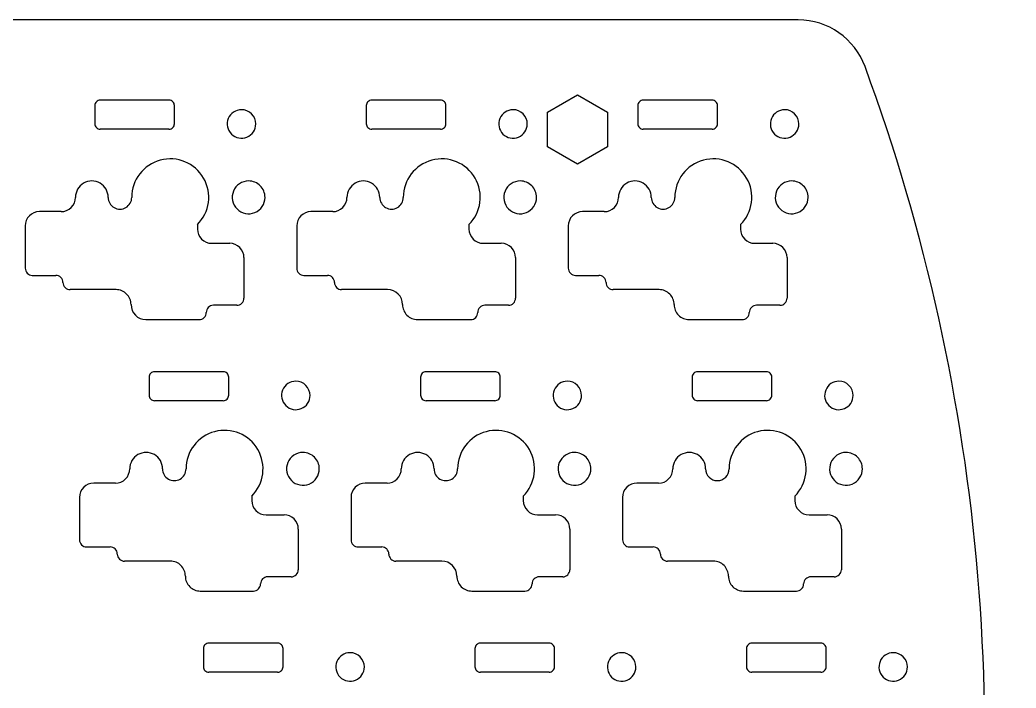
# Model space of a CAD drawing. Header units: millimetres. Extents: x -2 to 277, y 0 to 103.
# Drawn here: x 206.7 to 276.6, y 56.1 to 103 of the extents above; entities that cross this region are included whole.
import ezdxf

# ---------------------------------------------------------------- set-up
doc = ezdxf.new("R2010")
doc.units = ezdxf.units.MM
doc.layers.get('0').update_dxf_attribs({"linetype": 'CONTINUOUS'})

msp = doc.modelspace()

# ---------------------------------------------------------------- linework, layer by layer
at = {"color": 1}
for points in [[(261.2972, 102.9982), (13.1728, 102.9982)], [(217.158, 97.3638), (212.332, 97.3638)], [(236.208, 97.3638), (231.382, 97.3638)], [(243.7189, 96.5228), (245.82, 97.7353)], [(245.82, 97.7353), (247.9211, 96.5228)], [(255.258, 97.3638), (250.432, 97.3638)], [(211.951, 96.9828), (211.951, 95.7128)], [(217.539, 95.7128), (217.539, 96.9828)], [(231.001, 96.9828), (231.001, 95.7128)], [(236.589, 95.7128), (236.589, 96.9828)], [(245.82, 92.8853), (243.7189, 94.0978), (243.7189, 96.5228)], [(247.9211, 96.5228), (247.9211, 94.0978)], [(250.051, 96.9828), (250.051, 95.7128)], [(255.639, 95.7128), (255.639, 96.9828)], [(217.158, 95.3318), (212.332, 95.3318)], [(236.208, 95.3318), (231.382, 95.3318)], [(255.258, 95.3318), (250.432, 95.3318)], [(247.9211, 94.0978), (245.82, 92.8853)], [(209.595, 89.5478), (208.07, 89.5478)], [(228.645, 89.5478), (227.12, 89.5478)], [(247.695, 89.5478), (246.17, 89.5478)], [(207.07, 88.5478), (207.07, 85.5728)], [(219.1542, 88.6386), (219.1542, 88.3228)], [(226.12, 88.5478), (226.12, 85.5728)], [(238.2042, 88.6386), (238.2042, 88.3228)], [(245.17, 88.5478), (245.17, 85.5728)], [(257.2542, 88.6386), (257.2542, 88.3228)], [(220.1542, 87.3228), (221.42, 87.3228)], [(239.2042, 87.3228), (240.47, 87.3228)], [(258.2542, 87.3228), (259.52, 87.3228)], [(222.42, 86.3228), (222.42, 83.4728)], [(241.47, 86.3228), (241.47, 83.4728)], [(260.52, 86.3228), (260.52, 83.4728)], [(207.57, 85.0728), (209.22, 85.0728)], [(226.62, 85.0728), (228.27, 85.0728)], [(245.67, 85.0728), (247.32, 85.0728)], [(213.445, 84.0728), (210.22, 84.0728)], [(232.495, 84.0728), (229.27, 84.0728)], [(251.545, 84.0728), (248.32, 84.0728)], [(221.92, 82.9728), (220.27, 82.9728)], [(240.97, 82.9728), (239.32, 82.9728)], [(260.02, 82.9728), (258.37, 82.9728)], [(215.545, 81.9728), (219.27, 81.9728)], [(234.595, 81.9728), (238.32, 81.9728)], [(253.645, 81.9728), (257.37, 81.9728)], [(220.968, 78.3138), (216.142, 78.3138)], [(240.018, 78.3138), (235.192, 78.3138)], [(259.068, 78.3138), (254.242, 78.3138)], [(215.761, 77.9328), (215.761, 76.6628)], [(221.349, 76.6628), (221.349, 77.9328)], [(234.811, 77.9328), (234.811, 76.6628)], [(240.399, 76.6628), (240.399, 77.9328)], [(253.861, 77.9328), (253.861, 76.6628)], [(259.449, 76.6628), (259.449, 77.9328)], [(220.968, 76.2818), (216.142, 76.2818)], [(240.018, 76.2818), (235.192, 76.2818)], [(259.068, 76.2818), (254.242, 76.2818)], [(213.405, 70.4978), (211.88, 70.4978)], [(232.455, 70.4978), (230.93, 70.4978)], [(251.505, 70.4978), (249.98, 70.4978)], [(210.88, 69.4978), (210.88, 66.5228)], [(222.9642, 69.5886), (222.9642, 69.2728)], [(229.93, 69.4978), (229.93, 66.5228)], [(242.0142, 69.5886), (242.0142, 69.2728)], [(248.98, 69.4978), (248.98, 66.5228)], [(261.0642, 69.5886), (261.0642, 69.2728)], [(223.9642, 68.2728), (225.23, 68.2728)], [(243.0142, 68.2728), (244.28, 68.2728)], [(262.0642, 68.2728), (263.33, 68.2728)], [(226.23, 67.2728), (226.23, 64.4228)], [(245.28, 67.2728), (245.28, 64.4228)], [(264.33, 67.2728), (264.33, 64.4228)], [(211.38, 66.0228), (213.03, 66.0228)], [(230.43, 66.0228), (232.08, 66.0228)], [(249.48, 66.0228), (251.13, 66.0228)], [(217.255, 65.0228), (214.03, 65.0228)], [(236.305, 65.0228), (233.08, 65.0228)], [(255.355, 65.0228), (252.13, 65.0228)], [(225.73, 63.9228), (224.08, 63.9228)], [(244.78, 63.9228), (243.13, 63.9228)], [(263.83, 63.9228), (262.18, 63.9228)], [(219.355, 62.9228), (223.08, 62.9228)], [(238.405, 62.9228), (242.13, 62.9228)], [(257.455, 62.9228), (261.18, 62.9228)], [(219.571, 58.8828), (219.571, 57.6128)], [(224.778, 59.2638), (219.952, 59.2638)], [(225.159, 57.6128), (225.159, 58.8828)], [(238.621, 58.8828), (238.621, 57.6128)], [(243.828, 59.2638), (239.002, 59.2638)], [(244.209, 57.6128), (244.209, 58.8828)], [(257.671, 58.8828), (257.671, 57.6128)], [(262.878, 59.2638), (258.052, 59.2638)], [(263.259, 57.6128), (263.259, 58.8828)], [(224.778, 57.2318), (219.952, 57.2318)], [(243.828, 57.2318), (239.002, 57.2318)], [(262.878, 57.2318), (258.052, 57.2318)]]:
    msp.add_lwpolyline(points, dxfattribs=at)
for points in [[(222.245, 96.6978)], [(241.295, 96.6978)], [(260.345, 96.6978)], [(222.745, 91.6978)], [(241.795, 91.6978)], [(260.845, 91.6978)], [(226.055, 77.6478)], [(245.105, 77.6478)], [(264.155, 77.6478)], [(226.555, 72.6478)], [(245.605, 72.6478)], [(264.655, 72.6478)], [(229.865, 58.5978)], [(248.915, 58.5978)], [(267.965, 58.5978)]]:
    msp.add_lwpolyline(points, close=True, dxfattribs=at)
for points in [[(265.9908, 99.7215), (265.268131, 101.68987), (263.394038, 102.998213), (261.2972, 102.9982)], [(272.09, 27.4082), (276.586171, 51.623057), (274.479359, 76.601828), (265.9908, 99.7215)], [(212.062592, 97.252208), (211.991141, 97.180756), (211.951, 97.083847), (211.951, 96.9828)], [(212.332, 97.3638), (212.230953, 97.3638), (212.134044, 97.323659), (212.062592, 97.252208)], [(217.427408, 97.252208), (217.355956, 97.323659), (217.259047, 97.3638), (217.158, 97.3638)], [(217.539, 96.9828), (217.539, 97.083847), (217.498859, 97.180756), (217.427408, 97.252208)], [(231.112592, 97.252208), (231.041141, 97.180756), (231.001, 97.083847), (231.001, 96.9828)], [(231.382, 97.3638), (231.280953, 97.3638), (231.184044, 97.323659), (231.112592, 97.252208)], [(236.477408, 97.252208), (236.405956, 97.323659), (236.309047, 97.3638), (236.208, 97.3638)], [(236.589, 96.9828), (236.589, 97.083847), (236.548859, 97.180756), (236.477408, 97.252208)], [(250.162592, 97.252208), (250.091141, 97.180756), (250.051, 97.083847), (250.051, 96.9828)], [(250.432, 97.3638), (250.330953, 97.3638), (250.234044, 97.323659), (250.162592, 97.252208)], [(255.527408, 97.252208), (255.455956, 97.323659), (255.359047, 97.3638), (255.258, 97.3638)], [(255.639, 96.9828), (255.639, 97.083847), (255.598859, 97.180756), (255.527408, 97.252208)], [(222.245, 96.6978), (221.840538, 96.6978), (221.475901, 96.454158), (221.32112, 96.080483)], [(222.952107, 96.404907), (222.76457, 96.592443), (222.510216, 96.6978), (222.245, 96.6978)], [(241.295, 96.6978), (240.890538, 96.6978), (240.525901, 96.454158), (240.37112, 96.080483)], [(242.002107, 96.404907), (241.81457, 96.592443), (241.560216, 96.6978), (241.295, 96.6978)], [(260.345, 96.6978), (259.940538, 96.6978), (259.575901, 96.454158), (259.42112, 96.080483)], [(261.052107, 96.404907), (260.86457, 96.592443), (260.610216, 96.6978), (260.345, 96.6978)], [(221.32112, 96.080483), (221.166339, 95.706809), (221.251895, 95.276691), (221.537893, 94.990693)], [(223.245, 95.6978), (223.245, 95.963016), (223.139643, 96.21737), (222.952107, 96.404907)], [(240.37112, 96.080483), (240.216339, 95.706809), (240.301895, 95.276691), (240.587893, 94.990693)], [(242.295, 95.6978), (242.295, 95.963016), (242.189643, 96.21737), (242.002107, 96.404907)], [(259.42112, 96.080483), (259.266339, 95.706809), (259.351895, 95.276691), (259.637893, 94.990693)], [(261.345, 95.6978), (261.345, 95.963016), (261.239643, 96.21737), (261.052107, 96.404907)], [(211.951, 95.7128), (211.951, 95.611753), (211.991141, 95.514844), (212.062592, 95.443392)], [(212.062592, 95.443392), (212.134044, 95.371941), (212.230953, 95.3318), (212.332, 95.3318)], [(217.158, 95.3318), (217.259047, 95.3318), (217.355956, 95.371941), (217.427408, 95.443392)], [(217.427408, 95.443392), (217.498859, 95.514844), (217.539, 95.611753), (217.539, 95.7128)], [(222.627683, 94.77392), (223.001358, 94.928701), (223.245, 95.293338), (223.245, 95.6978)], [(231.001, 95.7128), (231.001, 95.611753), (231.041141, 95.514844), (231.112592, 95.443392)], [(231.112592, 95.443392), (231.184044, 95.371941), (231.280953, 95.3318), (231.382, 95.3318)], [(236.208, 95.3318), (236.309047, 95.3318), (236.405956, 95.371941), (236.477408, 95.443392)], [(236.477408, 95.443392), (236.548859, 95.514844), (236.589, 95.611753), (236.589, 95.7128)], [(241.677683, 94.77392), (242.051358, 94.928701), (242.295, 95.293338), (242.295, 95.6978)], [(250.051, 95.7128), (250.051, 95.611753), (250.091141, 95.514844), (250.162592, 95.443392)], [(250.162592, 95.443392), (250.234044, 95.371941), (250.330953, 95.3318), (250.432, 95.3318)], [(255.258, 95.3318), (255.359047, 95.3318), (255.455956, 95.371941), (255.527408, 95.443392)], [(255.527408, 95.443392), (255.598859, 95.514844), (255.639, 95.611753), (255.639, 95.7128)], [(260.727683, 94.77392), (261.101358, 94.928701), (261.345, 95.293338), (261.345, 95.6978)], [(221.537893, 94.990693), (221.823891, 94.704695), (222.254009, 94.619139), (222.627683, 94.77392)], [(240.587893, 94.990693), (240.873891, 94.704695), (241.304009, 94.619139), (241.677683, 94.77392)], [(259.637893, 94.990693), (259.923891, 94.704695), (260.354009, 94.619139), (260.727683, 94.77392)], [(216.546198, 93.155779), (215.365806, 92.839499), (214.545011, 91.76983), (214.545, 90.5478)], [(219.583267, 91.897779), (218.972251, 92.956088), (217.72659, 93.472059), (216.546198, 93.155779)], [(235.596198, 93.155779), (234.415806, 92.839499), (233.595011, 91.76983), (233.595, 90.5478)], [(238.633267, 91.897779), (238.022251, 92.956088), (236.77659, 93.472059), (235.596198, 93.155779)], [(254.646198, 93.155779), (253.465806, 92.839499), (252.645011, 91.76983), (252.645, 90.5478)], [(257.683267, 91.897779), (257.072251, 92.956088), (255.82659, 93.472059), (254.646198, 93.155779)], [(212.32, 91.543729), (211.964189, 91.749157), (211.525811, 91.749157), (211.17, 91.543729)], [(219.1542, 88.6386), (220.018301, 89.502711), (220.194283, 90.839471), (219.583267, 91.897779)], [(222.745, 91.6978), (222.279868, 91.6978), (221.860537, 91.417611), (221.682539, 90.987886)], [(223.558173, 91.360973), (223.342506, 91.57664), (223.049999, 91.6978), (222.745, 91.6978)], [(231.37, 91.543729), (231.014189, 91.749157), (230.575811, 91.749157), (230.22, 91.543729)], [(238.2042, 88.6386), (239.068301, 89.502711), (239.244283, 90.839471), (238.633267, 91.897779)], [(241.795, 91.6978), (241.329868, 91.6978), (240.910537, 91.417611), (240.732539, 90.987886)], [(242.608173, 91.360973), (242.392506, 91.57664), (242.099999, 91.6978), (241.795, 91.6978)], [(250.42, 91.543729), (250.064189, 91.749157), (249.625811, 91.749157), (249.27, 91.543729)], [(257.2542, 88.6386), (258.118301, 89.502711), (258.294283, 90.839471), (257.683267, 91.897779)], [(260.845, 91.6978), (260.379868, 91.6978), (259.960537, 91.417611), (259.782539, 90.987886)], [(261.658173, 91.360973), (261.442506, 91.57664), (261.149999, 91.6978), (260.845, 91.6978)], [(211.17, 91.543729), (210.814189, 91.338302), (210.595, 90.958655), (210.595, 90.5478)], [(212.895, 90.5478), (212.895, 90.958655), (212.675811, 91.338302), (212.32, 91.543729)], [(221.682539, 90.987886), (221.50454, 90.55816), (221.60293, 90.063525), (221.931827, 89.734627)], [(223.895, 90.5478), (223.895, 90.852799), (223.77384, 91.145306), (223.558173, 91.360973)], [(230.22, 91.543729), (229.864189, 91.338302), (229.645, 90.958655), (229.645, 90.5478)], [(231.945, 90.5478), (231.945, 90.958655), (231.725811, 91.338302), (231.37, 91.543729)], [(240.732539, 90.987886), (240.55454, 90.55816), (240.65293, 90.063525), (240.981827, 89.734627)], [(242.945, 90.5478), (242.945, 90.852799), (242.82384, 91.145306), (242.608173, 91.360973)], [(249.27, 91.543729), (248.914189, 91.338302), (248.695, 90.958655), (248.695, 90.5478)], [(250.995, 90.5478), (250.995, 90.958655), (250.775811, 91.338302), (250.42, 91.543729)], [(259.782539, 90.987886), (259.60454, 90.55816), (259.70293, 90.063525), (260.031827, 89.734627)], [(261.995, 90.5478), (261.995, 90.852799), (261.87384, 91.145306), (261.658173, 91.360973)], [(210.302107, 89.840693), (210.489643, 90.02823), (210.595, 90.282584), (210.595, 90.5478)], [(212.895, 90.5478), (212.895, 90.253056), (213.052244, 89.980701), (213.3075, 89.833329)], [(214.1325, 89.833329), (214.387756, 89.980701), (214.545, 90.253056), (214.545, 90.5478)], [(223.185086, 89.485339), (223.614811, 89.663337), (223.895, 90.082668), (223.895, 90.5478)], [(229.352107, 89.840693), (229.539643, 90.02823), (229.645, 90.282584), (229.645, 90.5478)], [(231.945, 90.5478), (231.945, 90.253056), (232.102244, 89.980701), (232.3575, 89.833329)], [(233.1825, 89.833329), (233.437756, 89.980701), (233.595, 90.253056), (233.595, 90.5478)], [(242.235086, 89.485339), (242.664811, 89.663337), (242.945, 90.082668), (242.945, 90.5478)], [(248.402107, 89.840693), (248.589643, 90.02823), (248.695, 90.282584), (248.695, 90.5478)], [(250.995, 90.5478), (250.995, 90.253056), (251.152244, 89.980701), (251.4075, 89.833329)], [(252.2325, 89.833329), (252.487756, 89.980701), (252.645, 90.253056), (252.645, 90.5478)], [(261.285086, 89.485339), (261.714811, 89.663337), (261.995, 90.082668), (261.995, 90.5478)], [(208.07, 89.5478), (207.804784, 89.5478), (207.55043, 89.442443), (207.362893, 89.254907)], [(209.595, 89.5478), (209.860216, 89.5478), (210.11457, 89.653157), (210.302107, 89.840693)], [(213.3075, 89.833329), (213.562756, 89.685957), (213.877244, 89.685957), (214.1325, 89.833329)], [(221.931827, 89.734627), (222.260725, 89.40573), (222.75536, 89.30734), (223.185086, 89.485339)], [(227.12, 89.5478), (226.854784, 89.5478), (226.60043, 89.442443), (226.412893, 89.254907)], [(228.645, 89.5478), (228.910216, 89.5478), (229.16457, 89.653157), (229.352107, 89.840693)], [(232.3575, 89.833329), (232.612756, 89.685957), (232.927244, 89.685957), (233.1825, 89.833329)], [(240.981827, 89.734627), (241.310725, 89.40573), (241.80536, 89.30734), (242.235086, 89.485339)], [(246.17, 89.5478), (245.904784, 89.5478), (245.65043, 89.442443), (245.462893, 89.254907)], [(247.695, 89.5478), (247.960216, 89.5478), (248.21457, 89.653157), (248.402107, 89.840693)], [(251.4075, 89.833329), (251.662756, 89.685957), (251.977244, 89.685957), (252.2325, 89.833329)], [(260.031827, 89.734627), (260.360725, 89.40573), (260.85536, 89.30734), (261.285086, 89.485339)], [(207.362893, 89.254907), (207.175357, 89.06737), (207.07, 88.813016), (207.07, 88.5478)], [(226.412893, 89.254907), (226.225357, 89.06737), (226.12, 88.813016), (226.12, 88.5478)], [(245.462893, 89.254907), (245.275357, 89.06737), (245.17, 88.813016), (245.17, 88.5478)], [(219.1542, 88.3228), (219.1542, 88.057584), (219.259557, 87.80323), (219.447093, 87.615693)], [(238.2042, 88.3228), (238.2042, 88.057584), (238.309557, 87.80323), (238.497093, 87.615693)], [(257.2542, 88.3228), (257.2542, 88.057584), (257.359557, 87.80323), (257.547093, 87.615693)], [(219.447093, 87.615693), (219.63463, 87.428157), (219.888984, 87.3228), (220.1542, 87.3228)], [(238.497093, 87.615693), (238.68463, 87.428157), (238.938984, 87.3228), (239.2042, 87.3228)], [(257.547093, 87.615693), (257.73463, 87.428157), (257.988984, 87.3228), (258.2542, 87.3228)], [(222.127107, 87.029907), (221.93957, 87.217443), (221.685216, 87.3228), (221.42, 87.3228)], [(222.42, 86.3228), (222.42, 86.588016), (222.314643, 86.84237), (222.127107, 87.029907)], [(241.177107, 87.029907), (240.98957, 87.217443), (240.735216, 87.3228), (240.47, 87.3228)], [(241.47, 86.3228), (241.47, 86.588016), (241.364643, 86.84237), (241.177107, 87.029907)], [(260.227107, 87.029907), (260.03957, 87.217443), (259.785216, 87.3228), (259.52, 87.3228)], [(260.52, 86.3228), (260.52, 86.588016), (260.414643, 86.84237), (260.227107, 87.029907)], [(207.07, 85.5728), (207.07, 85.440192), (207.122678, 85.313015), (207.216447, 85.219247)], [(226.12, 85.5728), (226.12, 85.440192), (226.172678, 85.313015), (226.266447, 85.219247)], [(245.17, 85.5728), (245.17, 85.440192), (245.222678, 85.313015), (245.316447, 85.219247)], [(207.216447, 85.219247), (207.310215, 85.125478), (207.437392, 85.0728), (207.57, 85.0728)], [(209.573553, 84.926353), (209.479785, 85.020122), (209.352608, 85.0728), (209.22, 85.0728)], [(209.72, 84.5728), (209.72, 84.705408), (209.667322, 84.832585), (209.573553, 84.926353)], [(209.72, 84.5728), (209.72, 84.440192), (209.772678, 84.313015), (209.866447, 84.219247)], [(226.266447, 85.219247), (226.360215, 85.125478), (226.487392, 85.0728), (226.62, 85.0728)], [(228.623553, 84.926353), (228.529785, 85.020122), (228.402608, 85.0728), (228.27, 85.0728)], [(228.77, 84.5728), (228.77, 84.705408), (228.717322, 84.832585), (228.623553, 84.926353)], [(228.77, 84.5728), (228.77, 84.440192), (228.822678, 84.313015), (228.916447, 84.219247)], [(245.316447, 85.219247), (245.410215, 85.125478), (245.537392, 85.0728), (245.67, 85.0728)], [(247.673553, 84.926353), (247.579785, 85.020122), (247.452608, 85.0728), (247.32, 85.0728)], [(247.82, 84.5728), (247.82, 84.705408), (247.767322, 84.832585), (247.673553, 84.926353)], [(247.82, 84.5728), (247.82, 84.440192), (247.872678, 84.313015), (247.966447, 84.219247)], [(209.866447, 84.219247), (209.960215, 84.125478), (210.087392, 84.0728), (210.22, 84.0728)], [(214.187462, 83.765262), (213.990549, 83.962175), (213.723477, 84.0728), (213.445, 84.0728)], [(228.916447, 84.219247), (229.010215, 84.125478), (229.137392, 84.0728), (229.27, 84.0728)], [(233.545, 83.0228), (233.545, 83.602699), (233.074899, 84.0728), (232.495, 84.0728)], [(247.966447, 84.219247), (248.060215, 84.125478), (248.187392, 84.0728), (248.32, 84.0728)], [(252.287462, 83.765262), (252.090549, 83.962175), (251.823477, 84.0728), (251.545, 84.0728)], [(214.495, 83.0228), (214.495, 83.301277), (214.384375, 83.568349), (214.187462, 83.765262)], [(222.273553, 83.119247), (222.367322, 83.213015), (222.42, 83.340192), (222.42, 83.4728)], [(241.323553, 83.119247), (241.417322, 83.213015), (241.47, 83.340192), (241.47, 83.4728)], [(252.595, 83.0228), (252.595, 83.301277), (252.484375, 83.568349), (252.287462, 83.765262)], [(260.373553, 83.119247), (260.467322, 83.213015), (260.52, 83.340192), (260.52, 83.4728)], [(214.495, 83.0228), (214.495, 82.442901), (214.965101, 81.9728), (215.545, 81.9728)], [(219.623553, 82.119247), (219.717322, 82.213015), (219.77, 82.340192), (219.77, 82.4728)], [(219.916447, 82.826353), (219.822678, 82.732585), (219.77, 82.605408), (219.77, 82.4728)], [(220.27, 82.9728), (220.137392, 82.9728), (220.010215, 82.920122), (219.916447, 82.826353)], [(221.92, 82.9728), (222.052608, 82.9728), (222.179785, 83.025478), (222.273553, 83.119247)], [(233.545, 83.0228), (233.545, 82.744323), (233.655625, 82.477251), (233.852538, 82.280338)], [(238.673553, 82.119247), (238.767322, 82.213015), (238.82, 82.340192), (238.82, 82.4728)], [(238.966447, 82.826353), (238.872678, 82.732585), (238.82, 82.605408), (238.82, 82.4728)], [(239.32, 82.9728), (239.187392, 82.9728), (239.060215, 82.920122), (238.966447, 82.826353)], [(240.97, 82.9728), (241.102608, 82.9728), (241.229785, 83.025478), (241.323553, 83.119247)], [(252.595, 83.0228), (252.595, 82.744323), (252.705625, 82.477251), (252.902538, 82.280338)], [(257.723553, 82.119247), (257.817322, 82.213015), (257.87, 82.340192), (257.87, 82.4728)], [(258.016447, 82.826353), (257.922678, 82.732585), (257.87, 82.605408), (257.87, 82.4728)], [(258.37, 82.9728), (258.237392, 82.9728), (258.110215, 82.920122), (258.016447, 82.826353)], [(260.02, 82.9728), (260.152608, 82.9728), (260.279785, 83.025478), (260.373553, 83.119247)], [(219.27, 81.9728), (219.402608, 81.9728), (219.529785, 82.025478), (219.623553, 82.119247)], [(233.852538, 82.280338), (234.049451, 82.083425), (234.316523, 81.9728), (234.595, 81.9728)], [(238.32, 81.9728), (238.452608, 81.9728), (238.579785, 82.025478), (238.673553, 82.119247)], [(252.902538, 82.280338), (253.099451, 82.083425), (253.366523, 81.9728), (253.645, 81.9728)], [(257.37, 81.9728), (257.502608, 81.9728), (257.629785, 82.025478), (257.723553, 82.119247)], [(216.142, 78.3138), (216.040953, 78.3138), (215.944044, 78.273659), (215.872592, 78.202208)], [(221.237408, 78.202208), (221.165956, 78.273659), (221.069047, 78.3138), (220.968, 78.3138)], [(235.192, 78.3138), (235.090953, 78.3138), (234.994044, 78.273659), (234.922592, 78.202208)], [(240.287408, 78.202208), (240.215956, 78.273659), (240.119047, 78.3138), (240.018, 78.3138)], [(254.242, 78.3138), (254.140953, 78.3138), (254.044044, 78.273659), (253.972592, 78.202208)], [(259.337408, 78.202208), (259.265956, 78.273659), (259.169047, 78.3138), (259.068, 78.3138)], [(215.872592, 78.202208), (215.801141, 78.130756), (215.761, 78.033847), (215.761, 77.9328)], [(221.349, 77.9328), (221.349, 78.033847), (221.308859, 78.130756), (221.237408, 78.202208)], [(226.055, 77.6478), (225.650538, 77.6478), (225.285901, 77.404158), (225.13112, 77.030483)], [(226.762107, 77.354907), (226.57457, 77.542443), (226.320216, 77.6478), (226.055, 77.6478)], [(234.922592, 78.202208), (234.851141, 78.130756), (234.811, 78.033847), (234.811, 77.9328)], [(240.399, 77.9328), (240.399, 78.033847), (240.358859, 78.130756), (240.287408, 78.202208)], [(245.105, 77.6478), (244.700538, 77.6478), (244.335901, 77.404158), (244.18112, 77.030483)], [(245.812107, 77.354907), (245.62457, 77.542443), (245.370216, 77.6478), (245.105, 77.6478)], [(253.972592, 78.202208), (253.901141, 78.130756), (253.861, 78.033847), (253.861, 77.9328)], [(259.449, 77.9328), (259.449, 78.033847), (259.408859, 78.130756), (259.337408, 78.202208)], [(264.155, 77.6478), (263.750538, 77.6478), (263.385901, 77.404158), (263.23112, 77.030483)], [(264.862107, 77.354907), (264.67457, 77.542443), (264.420216, 77.6478), (264.155, 77.6478)], [(225.13112, 77.030483), (224.976339, 76.656809), (225.061895, 76.226691), (225.347893, 75.940693)], [(227.055, 76.6478), (227.055, 76.913016), (226.949643, 77.16737), (226.762107, 77.354907)], [(244.18112, 77.030483), (244.026339, 76.656809), (244.111895, 76.226691), (244.397893, 75.940693)], [(246.105, 76.6478), (246.105, 76.913016), (245.999643, 77.16737), (245.812107, 77.354907)], [(263.23112, 77.030483), (263.076339, 76.656809), (263.161895, 76.226691), (263.447893, 75.940693)], [(265.155, 76.6478), (265.155, 76.913016), (265.049643, 77.16737), (264.862107, 77.354907)], [(215.761, 76.6628), (215.761, 76.561753), (215.801141, 76.464844), (215.872592, 76.393392)], [(215.872592, 76.393392), (215.944044, 76.321941), (216.040953, 76.2818), (216.142, 76.2818)], [(220.968, 76.2818), (221.069047, 76.2818), (221.165956, 76.321941), (221.237408, 76.393392)], [(221.237408, 76.393392), (221.308859, 76.464844), (221.349, 76.561753), (221.349, 76.6628)], [(226.437683, 75.72392), (226.811358, 75.878701), (227.055, 76.243338), (227.055, 76.6478)], [(234.811, 76.6628), (234.811, 76.561753), (234.851141, 76.464844), (234.922592, 76.393392)], [(234.922592, 76.393392), (234.994044, 76.321941), (235.090953, 76.2818), (235.192, 76.2818)], [(240.018, 76.2818), (240.119047, 76.2818), (240.215956, 76.321941), (240.287408, 76.393392)], [(240.287408, 76.393392), (240.358859, 76.464844), (240.399, 76.561753), (240.399, 76.6628)], [(245.487683, 75.72392), (245.861358, 75.878701), (246.105, 76.243338), (246.105, 76.6478)], [(253.861, 76.6628), (253.861, 76.561753), (253.901141, 76.464844), (253.972592, 76.393392)], [(253.972592, 76.393392), (254.044044, 76.321941), (254.140953, 76.2818), (254.242, 76.2818)], [(259.068, 76.2818), (259.169047, 76.2818), (259.265956, 76.321941), (259.337408, 76.393392)], [(259.337408, 76.393392), (259.408859, 76.464844), (259.449, 76.561753), (259.449, 76.6628)], [(264.537683, 75.72392), (264.911358, 75.878701), (265.155, 76.243338), (265.155, 76.6478)], [(225.347893, 75.940693), (225.633891, 75.654695), (226.064009, 75.569139), (226.437683, 75.72392)], [(244.397893, 75.940693), (244.683891, 75.654695), (245.114009, 75.569139), (245.487683, 75.72392)], [(263.447893, 75.940693), (263.733891, 75.654695), (264.164009, 75.569139), (264.537683, 75.72392)], [(220.356198, 74.105779), (219.175806, 73.789499), (218.355011, 72.71983), (218.355, 71.4978)], [(223.393267, 72.847779), (222.782251, 73.906088), (221.53659, 74.422059), (220.356198, 74.105779)], [(239.406198, 74.105779), (238.225806, 73.789499), (237.405011, 72.71983), (237.405, 71.4978)], [(242.443267, 72.847779), (241.832251, 73.906088), (240.58659, 74.422059), (239.406198, 74.105779)], [(258.456198, 74.105779), (257.275806, 73.789499), (256.455011, 72.71983), (256.455, 71.4978)], [(261.493267, 72.847779), (260.882251, 73.906088), (259.63659, 74.422059), (258.456198, 74.105779)], [(216.13, 72.493729), (215.774189, 72.699157), (215.335811, 72.699157), (214.98, 72.493729)], [(222.9642, 69.5886), (223.828301, 70.452711), (224.004283, 71.789471), (223.393267, 72.847779)], [(235.18, 72.493729), (234.824189, 72.699157), (234.385811, 72.699157), (234.03, 72.493729)], [(242.0142, 69.5886), (242.878301, 70.452711), (243.054283, 71.789471), (242.443267, 72.847779)], [(254.23, 72.493729), (253.874189, 72.699157), (253.435811, 72.699157), (253.08, 72.493729)], [(261.0642, 69.5886), (261.928301, 70.452711), (262.104283, 71.789471), (261.493267, 72.847779)], [(214.98, 72.493729), (214.624189, 72.288302), (214.405, 71.908655), (214.405, 71.4978)], [(216.705, 71.4978), (216.705, 71.908655), (216.485811, 72.288302), (216.13, 72.493729)], [(226.555, 72.6478), (226.089868, 72.6478), (225.670537, 72.367611), (225.492539, 71.937886)], [(227.368173, 72.310973), (227.152506, 72.52664), (226.859999, 72.6478), (226.555, 72.6478)], [(227.705, 71.4978), (227.705, 71.802799), (227.58384, 72.095306), (227.368173, 72.310973)], [(234.03, 72.493729), (233.674189, 72.288302), (233.455, 71.908655), (233.455, 71.4978)], [(235.755, 71.4978), (235.755, 71.908655), (235.535811, 72.288302), (235.18, 72.493729)], [(245.605, 72.6478), (245.139868, 72.6478), (244.720537, 72.367611), (244.542539, 71.937886)], [(246.418173, 72.310973), (246.202506, 72.52664), (245.909999, 72.6478), (245.605, 72.6478)], [(246.755, 71.4978), (246.755, 71.802799), (246.63384, 72.095306), (246.418173, 72.310973)], [(253.08, 72.493729), (252.724189, 72.288302), (252.505, 71.908655), (252.505, 71.4978)], [(254.805, 71.4978), (254.805, 71.908655), (254.585811, 72.288302), (254.23, 72.493729)], [(264.655, 72.6478), (264.189868, 72.6478), (263.770537, 72.367611), (263.592539, 71.937886)], [(265.468173, 72.310973), (265.252506, 72.52664), (264.959999, 72.6478), (264.655, 72.6478)], [(265.805, 71.4978), (265.805, 71.802799), (265.68384, 72.095306), (265.468173, 72.310973)], [(214.112107, 70.790693), (214.299643, 70.97823), (214.405, 71.232584), (214.405, 71.4978)], [(216.705, 71.4978), (216.705, 71.203056), (216.862244, 70.930701), (217.1175, 70.783329)], [(217.9425, 70.783329), (218.197756, 70.930701), (218.355, 71.203056), (218.355, 71.4978)], [(225.492539, 71.937886), (225.31454, 71.50816), (225.41293, 71.013525), (225.741827, 70.684627)], [(226.995086, 70.435339), (227.424811, 70.613337), (227.705, 71.032668), (227.705, 71.4978)], [(233.162107, 70.790693), (233.349643, 70.97823), (233.455, 71.232584), (233.455, 71.4978)], [(235.755, 71.4978), (235.755, 71.203056), (235.912244, 70.930701), (236.1675, 70.783329)], [(236.9925, 70.783329), (237.247756, 70.930701), (237.405, 71.203056), (237.405, 71.4978)], [(244.542539, 71.937886), (244.36454, 71.50816), (244.46293, 71.013525), (244.791827, 70.684627)], [(246.045086, 70.435339), (246.474811, 70.613337), (246.755, 71.032668), (246.755, 71.4978)], [(252.212107, 70.790693), (252.399643, 70.97823), (252.505, 71.232584), (252.505, 71.4978)], [(254.805, 71.4978), (254.805, 71.042165), (255.174365, 70.6728), (255.63, 70.6728)], [(255.63, 70.6728), (256.085635, 70.6728), (256.455, 71.042165), (256.455, 71.4978)], [(263.592539, 71.937886), (263.41454, 71.50816), (263.51293, 71.013525), (263.841827, 70.684627)], [(265.095086, 70.435339), (265.524811, 70.613337), (265.805, 71.032668), (265.805, 71.4978)], [(213.405, 70.4978), (213.670216, 70.4978), (213.92457, 70.603157), (214.112107, 70.790693)], [(217.1175, 70.783329), (217.372756, 70.635957), (217.687244, 70.635957), (217.9425, 70.783329)], [(225.741827, 70.684627), (226.070725, 70.35573), (226.56536, 70.25734), (226.995086, 70.435339)], [(232.455, 70.4978), (232.720216, 70.4978), (232.97457, 70.603157), (233.162107, 70.790693)], [(236.1675, 70.783329), (236.422756, 70.635957), (236.737244, 70.635957), (236.9925, 70.783329)], [(244.791827, 70.684627), (245.120725, 70.35573), (245.61536, 70.25734), (246.045086, 70.435339)], [(251.505, 70.4978), (251.770216, 70.4978), (252.02457, 70.603157), (252.212107, 70.790693)], [(263.841827, 70.684627), (264.170725, 70.35573), (264.66536, 70.25734), (265.095086, 70.435339)], [(211.172893, 70.204907), (210.985357, 70.01737), (210.88, 69.763016), (210.88, 69.4978)], [(211.88, 70.4978), (211.614784, 70.4978), (211.36043, 70.392443), (211.172893, 70.204907)], [(230.222893, 70.204907), (230.035357, 70.01737), (229.93, 69.763016), (229.93, 69.4978)], [(230.93, 70.4978), (230.664784, 70.4978), (230.41043, 70.392443), (230.222893, 70.204907)], [(249.272893, 70.204907), (249.085357, 70.01737), (248.98, 69.763016), (248.98, 69.4978)], [(249.98, 70.4978), (249.714784, 70.4978), (249.46043, 70.392443), (249.272893, 70.204907)], [(222.9642, 69.2728), (222.9642, 69.007584), (223.069557, 68.75323), (223.257093, 68.565693)], [(242.0142, 69.2728), (242.0142, 69.007584), (242.119557, 68.75323), (242.307093, 68.565693)], [(261.0642, 69.2728), (261.0642, 69.007584), (261.169557, 68.75323), (261.357093, 68.565693)], [(223.257093, 68.565693), (223.44463, 68.378157), (223.698984, 68.2728), (223.9642, 68.2728)], [(242.307093, 68.565693), (242.49463, 68.378157), (242.748984, 68.2728), (243.0142, 68.2728)], [(261.357093, 68.565693), (261.54463, 68.378157), (261.798984, 68.2728), (262.0642, 68.2728)], [(225.937107, 67.979907), (225.74957, 68.167443), (225.495216, 68.2728), (225.23, 68.2728)], [(226.23, 67.2728), (226.23, 67.538016), (226.124643, 67.79237), (225.937107, 67.979907)], [(244.987107, 67.979907), (244.79957, 68.167443), (244.545216, 68.2728), (244.28, 68.2728)], [(245.28, 67.2728), (245.28, 67.538016), (245.174643, 67.79237), (244.987107, 67.979907)], [(264.037107, 67.979907), (263.84957, 68.167443), (263.595216, 68.2728), (263.33, 68.2728)], [(264.33, 67.2728), (264.33, 67.538016), (264.224643, 67.79237), (264.037107, 67.979907)], [(210.88, 66.5228), (210.88, 66.390192), (210.932678, 66.263015), (211.026447, 66.169247)], [(229.93, 66.5228), (229.93, 66.390192), (229.982678, 66.263015), (230.076447, 66.169247)], [(248.98, 66.5228), (248.98, 66.390192), (249.032678, 66.263015), (249.126447, 66.169247)], [(211.026447, 66.169247), (211.120215, 66.075478), (211.247392, 66.0228), (211.38, 66.0228)], [(213.383553, 65.876353), (213.289785, 65.970122), (213.162608, 66.0228), (213.03, 66.0228)], [(213.53, 65.5228), (213.53, 65.655408), (213.477322, 65.782585), (213.383553, 65.876353)], [(230.076447, 66.169247), (230.170215, 66.075478), (230.297392, 66.0228), (230.43, 66.0228)], [(232.433553, 65.876353), (232.339785, 65.970122), (232.212608, 66.0228), (232.08, 66.0228)], [(232.58, 65.5228), (232.58, 65.655408), (232.527322, 65.782585), (232.433553, 65.876353)], [(249.126447, 66.169247), (249.220215, 66.075478), (249.347392, 66.0228), (249.48, 66.0228)], [(251.483553, 65.876353), (251.389785, 65.970122), (251.262608, 66.0228), (251.13, 66.0228)], [(251.63, 65.5228), (251.63, 65.655408), (251.577322, 65.782585), (251.483553, 65.876353)], [(213.53, 65.5228), (213.53, 65.390192), (213.582678, 65.263015), (213.676447, 65.169247)], [(213.676447, 65.169247), (213.770215, 65.075478), (213.897392, 65.0228), (214.03, 65.0228)], [(217.997462, 64.715262), (217.800549, 64.912175), (217.533477, 65.0228), (217.255, 65.0228)], [(232.58, 65.5228), (232.58, 65.390192), (232.632678, 65.263015), (232.726447, 65.169247)], [(232.726447, 65.169247), (232.820215, 65.075478), (232.947392, 65.0228), (233.08, 65.0228)], [(237.355, 63.9728), (237.355, 64.552699), (236.884899, 65.0228), (236.305, 65.0228)], [(251.63, 65.5228), (251.63, 65.390192), (251.682678, 65.263015), (251.776447, 65.169247)], [(251.776447, 65.169247), (251.870215, 65.075478), (251.997392, 65.0228), (252.13, 65.0228)], [(256.097462, 64.715262), (255.900549, 64.912175), (255.633477, 65.0228), (255.355, 65.0228)], [(218.305, 63.9728), (218.305, 64.251277), (218.194375, 64.518349), (217.997462, 64.715262)], [(226.083553, 64.069247), (226.177322, 64.163015), (226.23, 64.290192), (226.23, 64.4228)], [(245.133553, 64.069247), (245.227322, 64.163015), (245.28, 64.290192), (245.28, 64.4228)], [(256.405, 63.9728), (256.405, 64.251277), (256.294375, 64.518349), (256.097462, 64.715262)], [(264.183553, 64.069247), (264.277322, 64.163015), (264.33, 64.290192), (264.33, 64.4228)], [(218.305, 63.9728), (218.305, 63.694323), (218.415625, 63.427251), (218.612538, 63.230338)], [(223.726447, 63.776353), (223.632678, 63.682585), (223.58, 63.555408), (223.58, 63.4228)], [(224.08, 63.9228), (223.947392, 63.9228), (223.820215, 63.870122), (223.726447, 63.776353)], [(225.73, 63.9228), (225.862608, 63.9228), (225.989785, 63.975478), (226.083553, 64.069247)], [(237.355, 63.9728), (237.355, 63.694323), (237.465625, 63.427251), (237.662538, 63.230338)], [(242.776447, 63.776353), (242.682678, 63.682585), (242.63, 63.555408), (242.63, 63.4228)], [(243.13, 63.9228), (242.997392, 63.9228), (242.870215, 63.870122), (242.776447, 63.776353)], [(244.78, 63.9228), (244.912608, 63.9228), (245.039785, 63.975478), (245.133553, 64.069247)], [(256.405, 63.9728), (256.405, 63.694323), (256.515625, 63.427251), (256.712538, 63.230338)], [(261.826447, 63.776353), (261.732678, 63.682585), (261.68, 63.555408), (261.68, 63.4228)], [(262.18, 63.9228), (262.047392, 63.9228), (261.920215, 63.870122), (261.826447, 63.776353)], [(263.83, 63.9228), (263.962608, 63.9228), (264.089785, 63.975478), (264.183553, 64.069247)], [(218.612538, 63.230338), (218.809451, 63.033425), (219.076523, 62.9228), (219.355, 62.9228)], [(223.08, 62.9228), (223.212608, 62.9228), (223.339785, 62.975478), (223.433553, 63.069247)], [(223.433553, 63.069247), (223.527322, 63.163015), (223.58, 63.290192), (223.58, 63.4228)], [(237.662538, 63.230338), (237.859451, 63.033425), (238.126523, 62.9228), (238.405, 62.9228)], [(242.13, 62.9228), (242.262608, 62.9228), (242.389785, 62.975478), (242.483553, 63.069247)], [(242.483553, 63.069247), (242.577322, 63.163015), (242.63, 63.290192), (242.63, 63.4228)], [(256.712538, 63.230338), (256.909451, 63.033425), (257.176523, 62.9228), (257.455, 62.9228)], [(261.18, 62.9228), (261.312608, 62.9228), (261.439785, 62.975478), (261.533553, 63.069247)], [(261.533553, 63.069247), (261.627322, 63.163015), (261.68, 63.290192), (261.68, 63.4228)], [(219.682592, 59.152208), (219.611141, 59.080756), (219.571, 58.983847), (219.571, 58.8828)], [(219.952, 59.2638), (219.850953, 59.2638), (219.754044, 59.223659), (219.682592, 59.152208)], [(225.047408, 59.152208), (224.975956, 59.223659), (224.879047, 59.2638), (224.778, 59.2638)], [(225.159, 58.8828), (225.159, 58.983847), (225.118859, 59.080756), (225.047408, 59.152208)], [(238.732592, 59.152208), (238.661141, 59.080756), (238.621, 58.983847), (238.621, 58.8828)], [(239.002, 59.2638), (238.900953, 59.2638), (238.804044, 59.223659), (238.732592, 59.152208)], [(244.097408, 59.152208), (244.025956, 59.223659), (243.929047, 59.2638), (243.828, 59.2638)], [(244.209, 58.8828), (244.209, 58.983847), (244.168859, 59.080756), (244.097408, 59.152208)], [(257.782592, 59.152208), (257.711141, 59.080756), (257.671, 58.983847), (257.671, 58.8828)], [(258.052, 59.2638), (257.950953, 59.2638), (257.854044, 59.223659), (257.782592, 59.152208)], [(263.147408, 59.152208), (263.075956, 59.223659), (262.979047, 59.2638), (262.878, 59.2638)], [(263.259, 58.8828), (263.259, 58.983847), (263.218859, 59.080756), (263.147408, 59.152208)], [(229.865, 58.5978), (229.460538, 58.5978), (229.095901, 58.354158), (228.94112, 57.980483)], [(230.572107, 58.304907), (230.38457, 58.492443), (230.130216, 58.5978), (229.865, 58.5978)], [(230.865, 57.5978), (230.865, 57.863016), (230.759643, 58.11737), (230.572107, 58.304907)], [(248.915, 58.5978), (248.510538, 58.5978), (248.145901, 58.354158), (247.99112, 57.980483)], [(249.622107, 58.304907), (249.43457, 58.492443), (249.180216, 58.5978), (248.915, 58.5978)], [(249.915, 57.5978), (249.915, 57.863016), (249.809643, 58.11737), (249.622107, 58.304907)], [(267.965, 58.5978), (267.560538, 58.5978), (267.195901, 58.354158), (267.04112, 57.980483)], [(268.672107, 58.304907), (268.48457, 58.492443), (268.230216, 58.5978), (267.965, 58.5978)], [(268.965, 57.5978), (268.965, 57.863016), (268.859643, 58.11737), (268.672107, 58.304907)], [(219.571, 57.6128), (219.571, 57.511753), (219.611141, 57.414844), (219.682592, 57.343392)], [(219.682592, 57.343392), (219.754044, 57.271941), (219.850953, 57.2318), (219.952, 57.2318)], [(224.778, 57.2318), (224.879047, 57.2318), (224.975956, 57.271941), (225.047408, 57.343392)], [(225.047408, 57.343392), (225.118859, 57.414844), (225.159, 57.511753), (225.159, 57.6128)], [(228.94112, 57.980483), (228.786339, 57.606809), (228.871895, 57.176691), (229.157893, 56.890693)], [(230.247683, 56.67392), (230.621358, 56.828701), (230.865, 57.193338), (230.865, 57.5978)], [(238.621, 57.6128), (238.621, 57.511753), (238.661141, 57.414844), (238.732592, 57.343392)], [(238.732592, 57.343392), (238.804044, 57.271941), (238.900953, 57.2318), (239.002, 57.2318)], [(243.828, 57.2318), (243.929047, 57.2318), (244.025956, 57.271941), (244.097408, 57.343392)], [(244.097408, 57.343392), (244.168859, 57.414844), (244.209, 57.511753), (244.209, 57.6128)], [(247.99112, 57.980483), (247.836339, 57.606809), (247.921895, 57.176691), (248.207893, 56.890693)], [(249.297683, 56.67392), (249.671358, 56.828701), (249.915, 57.193338), (249.915, 57.5978)], [(257.671, 57.6128), (257.671, 57.511753), (257.711141, 57.414844), (257.782592, 57.343392)], [(257.782592, 57.343392), (257.854044, 57.271941), (257.950953, 57.2318), (258.052, 57.2318)], [(262.878, 57.2318), (262.979047, 57.2318), (263.075956, 57.271941), (263.147408, 57.343392)], [(263.147408, 57.343392), (263.218859, 57.414844), (263.259, 57.511753), (263.259, 57.6128)], [(267.04112, 57.980483), (266.886339, 57.606809), (266.971895, 57.176691), (267.257893, 56.890693)], [(268.347683, 56.67392), (268.721358, 56.828701), (268.965, 57.193338), (268.965, 57.5978)], [(229.157893, 56.890693), (229.443891, 56.604695), (229.874009, 56.519139), (230.247683, 56.67392)], [(248.207893, 56.890693), (248.493891, 56.604695), (248.924009, 56.519139), (249.297683, 56.67392)], [(267.257893, 56.890693), (267.543891, 56.604695), (267.974009, 56.519139), (268.347683, 56.67392)]]:
    msp.add_open_spline(points, degree=3, dxfattribs=at)

doc.saveas('drawing.dxf')
